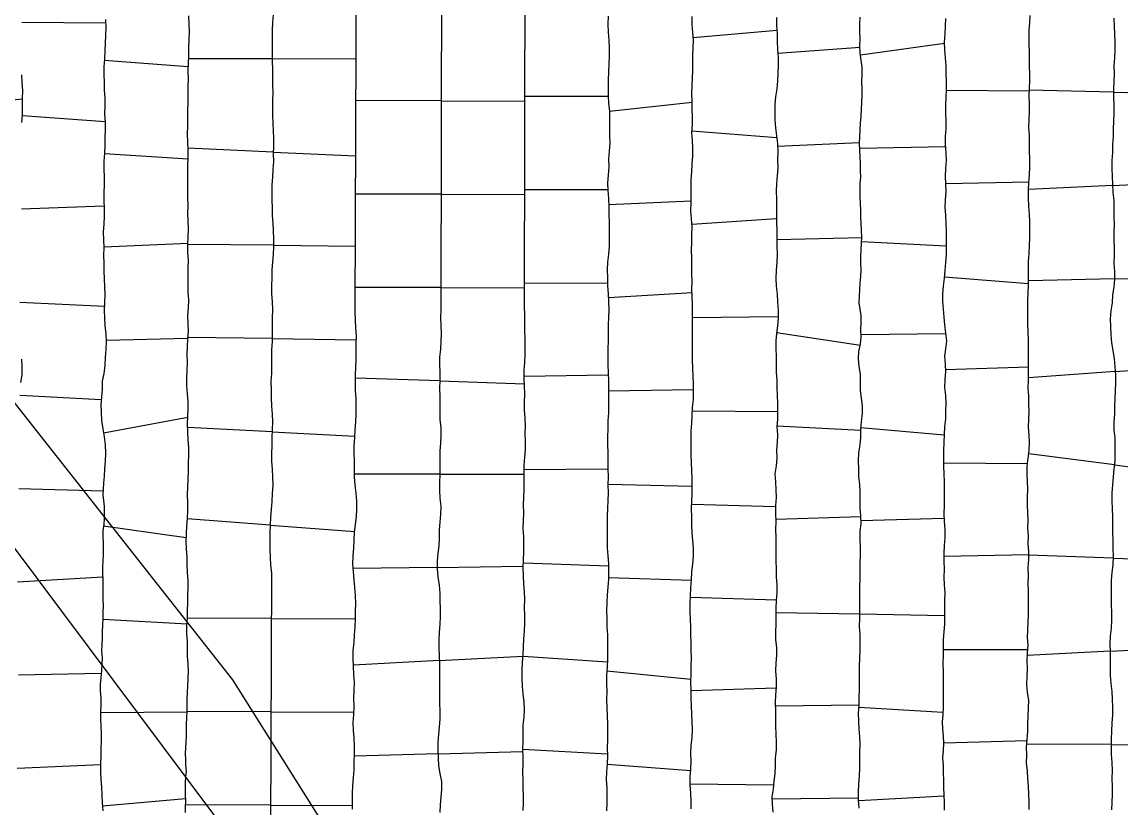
# Model space of a CAD drawing. Extents: x 703186 to 703989, y 1560402 to 1561368.
# Drawn here: x 703243.9 to 703302.7, y 1560624.5 to 1560666.6 of the extents above; entities that cross this region are included whole.
import ezdxf

# ---------------------------------------------------------------- set-up
doc = ezdxf.new("R2010")
doc.units = 0
for name, color, linetype in [('10124_2002_REAL', 30, 'Continuous'), ('AGROCAD PLL', 7, 'Continuous'), ('PANTE_2002', 7, 'Continuous')]:
    doc.layers.add(name, color=color, linetype=linetype)

msp = doc.modelspace()

# ---------------------------------------------------------------- linework, layer by layer
at = {"layer": '10124_2002_REAL'}
for points in [[(703261.5566, 1560624.4611), (703261.5658, 1560624.8864), (703261.5676, 1560625.3051), (703261.5899, 1560625.727), (703261.6197, 1560626.1476), (703261.649, 1560626.5671), (703261.661, 1560626.9839), (703261.664, 1560627.4065), (703261.6672, 1560627.834), (703261.6546, 1560628.2616), (703261.609, 1560628.6798), (703261.6064, 1560629.1123), (703261.6337, 1560629.5383), (703261.655, 1560629.959), (703261.6429, 1560630.3908), (703261.6519, 1560630.8221), (703261.6667, 1560631.2456), (703261.6364, 1560631.6697), (703261.6147, 1560632.0958), (703261.5944, 1560632.5205), (703261.6045, 1560632.9544), (703261.646, 1560633.3845), (703261.6792, 1560633.8035), (703261.7043, 1560634.2272), (703261.7332, 1560634.6584), (703261.7324, 1560635.0703), (703261.7364, 1560635.4782), (703261.7241, 1560635.9075), (703261.6825, 1560636.3357), (703261.6589, 1560636.7525), (703261.6215, 1560637.1778), (703261.5846, 1560637.5988), (703261.5929, 1560638.0237), (703261.6265, 1560638.4428), (703261.6616, 1560638.8632), (703261.6794, 1560639.2907), (703261.7228, 1560639.7045), (703261.7782, 1560640.124), (703261.788, 1560640.5301), (703261.7934, 1560640.9526), (703261.7654, 1560641.3826), (703261.7113, 1560641.8171), (703261.6758, 1560642.2482), (703261.6669, 1560642.6698), (703261.6667, 1560643.0922), (703261.6553, 1560643.5173), (703261.6532, 1560643.9358), (703261.6845, 1560644.3535), (703261.7118, 1560644.7749), (703261.7336, 1560645.1949), (703261.7521, 1560645.6089), (703261.7588, 1560646.0252), (703261.7641, 1560646.4483), (703261.733, 1560646.8625), (703261.7205, 1560647.2743), (703261.7164, 1560647.7029), (703261.7398, 1560648.127), (703261.7569, 1560648.5468), (703261.7519, 1560648.9577), (703261.7586, 1560649.3777), (703261.769, 1560649.8022), (703261.747, 1560650.2182), (703261.7193, 1560650.6444), (703261.7148, 1560651.0819), (703261.9531, 1560717.9283)], [(703266.3768, 1560697.2866), (703266.2834, 1560651.2101), (703266.2709, 1560650.7829), (703266.2828, 1560650.3607), (703266.3004, 1560649.9331), (703266.2925, 1560649.5227), (703266.282, 1560649.1005), (703266.2261, 1560648.6656), (703266.2147, 1560648.2738), (703266.2395, 1560647.8553), (703266.2388, 1560647.4176), (703266.2249, 1560646.9935), (703266.2306, 1560646.575), (703266.2366, 1560646.1579), (703266.2336, 1560645.7356), (703266.2464, 1560645.3139), (703266.2831, 1560644.9047), (703266.2823, 1560644.4716), (703266.2733, 1560644.0549), (703266.2455, 1560643.643), (703266.2418, 1560643.2205), (703266.2339, 1560642.8003), (703266.2342, 1560642.3833), (703266.2251, 1560641.9604), (703266.2204, 1560641.5372), (703266.2441, 1560641.1089), (703266.2834, 1560640.6845), (703266.2781, 1560640.2552), (703266.2435, 1560639.8302), (703266.2093, 1560639.4129), (703266.2011, 1560638.9813), (703266.19, 1560638.5599), (703266.1305, 1560638.1451), (703266.0894, 1560637.7379), (703266.0954, 1560637.32), (703266.1346, 1560636.8995), (703266.1984, 1560636.4619), (703266.2304, 1560636.0292), (703266.2452, 1560635.6175), (703266.2502, 1560635.2015), (703266.2587, 1560634.7783), (703266.2414, 1560634.3545), (703266.1978, 1560633.9376), (703266.181, 1560633.5163), (703266.1891, 1560633.0945), (703266.1945, 1560632.6749), (703266.2177, 1560632.242), (703266.2228, 1560631.815), (703266.2278, 1560631.3948), (703266.215, 1560630.9729), (703266.2204, 1560630.5585), (703266.2185, 1560630.1455), (703266.244, 1560629.7156), (703266.2294, 1560629.2866), (703266.1961, 1560628.8777), (703266.1706, 1560628.4563), (703266.1353, 1560628.0494), (703266.1364, 1560627.6452), (703266.1482, 1560627.2153), (703266.1686, 1560626.7823), (703266.2389, 1560626.3686), (703266.3189, 1560625.9494), (703266.3238, 1560625.5259), (703266.2914, 1560625.1077), (703266.258, 1560624.7002), (703266.2434, 1560624.2824)], [(703270.6975, 1560624.3884), (703270.7159, 1560624.7949), (703270.7151, 1560625.2038), (703270.7002, 1560625.6124), (703270.695, 1560626.0193), (703270.6874, 1560626.4381), (703270.6977, 1560626.8524), (703270.6942, 1560627.2477), (703270.6764, 1560627.6692), (703270.7003, 1560628.1017), (703270.6927, 1560628.5306), (703270.7029, 1560628.9586), (703270.7454, 1560629.3822), (703270.7704, 1560629.7901), (703270.744, 1560630.2054), (703270.6964, 1560630.6269), (703270.6684, 1560631.0567), (703270.6439, 1560631.4839), (703270.6461, 1560631.9023), (703270.6659, 1560632.3109), (703270.6949, 1560632.7307), (703270.7078, 1560633.1485), (703270.7332, 1560633.5689), (703270.7628, 1560633.9977), (703270.7788, 1560634.4217), (703270.7847, 1560634.8403), (703270.7771, 1560635.2577), (703270.7817, 1560635.6817), (703270.7677, 1560636.114), (703270.7402, 1560636.5306), (703270.7221, 1560636.954), (703270.7027, 1560637.3799), (703270.7177, 1560637.805), (703270.7256, 1560638.231), (703270.7347, 1560638.6535), (703270.7309, 1560639.0706), (703270.7041, 1560639.4852), (703270.7118, 1560639.8982), (703270.7252, 1560640.3286), (703270.7148, 1560640.7518), (703270.7301, 1560641.1747), (703270.7492, 1560641.6017), (703270.7581, 1560642.0343), (703270.747, 1560642.4465), (703270.7438, 1560642.8775), (703270.7893, 1560643.3085), (703270.8289, 1560643.7258), (703270.8162, 1560644.1552), (703270.8008, 1560644.5719), (703270.83, 1560644.9942), (703270.7964, 1560645.4025), (703270.7745, 1560645.8271), (703270.7615, 1560646.2595), (703270.7786, 1560646.6797), (703270.7771, 1560647.104), (703270.7558, 1560647.5291), (703270.7484, 1560647.9505), (703270.7921, 1560648.3794), (703270.8072, 1560648.8016), (703270.8041, 1560649.2327), (703270.8097, 1560649.6619), (703270.7948, 1560650.083), (703270.7934, 1560650.5095), (703270.7927, 1560650.9413), (703270.7728, 1560651.3591), (703270.8531, 1560697.3391)], [(703252.6245, 1560624.2852), (703252.6194, 1560624.5879), (703252.6397, 1560624.9004), (703252.6288, 1560625.2236), (703252.6242, 1560625.5501), (703252.6257, 1560625.8719), (703252.6478, 1560626.1985), (703252.6731, 1560626.4994), (703252.6508, 1560626.8155), (703252.6516, 1560627.1326), (703252.6231, 1560627.4425), (703252.6402, 1560627.7525), (703252.666, 1560628.0599), (703252.6752, 1560628.3756), (703252.6864, 1560628.6967), (703252.6878, 1560629.0221), (703252.7022, 1560629.3479), (703252.7192, 1560629.6677), (703252.7103, 1560630.014), (703252.7198, 1560630.364), (703252.7314, 1560630.7133), (703252.7431, 1560631.0725), (703252.7724, 1560631.4458), (703252.7837, 1560631.8523), (703252.7642, 1560632.2506), (703252.7332, 1560632.6517), (703252.7269, 1560633.0499), (703252.7254, 1560633.4523), (703252.6999, 1560633.8535), (703252.6998, 1560634.2747), (703252.7301, 1560634.6954), (703252.7259, 1560635.1036), (703252.7452, 1560635.512), (703252.7597, 1560635.9252), (703252.7667, 1560636.324), (703252.7645, 1560636.7213), (703252.735, 1560637.1299), (703252.7217, 1560637.5597), (703252.7071, 1560637.9776), (703252.6754, 1560638.3896), (703252.6658, 1560638.8172), (703252.6749, 1560639.2286), (703252.6981, 1560639.6218), (703252.7253, 1560640.0321), (703252.7496, 1560640.4508), (703252.7516, 1560640.8687), (703252.738, 1560641.2997), (703252.7506, 1560641.709), (703252.775, 1560642.1323), (703252.7831, 1560642.5674), (703252.7801, 1560642.9929), (703252.8007, 1560643.4088), (703252.7958, 1560643.8283), (703252.7664, 1560644.241), (703252.7472, 1560644.6557), (703252.7408, 1560645.0732), (703252.7473, 1560645.4868), (703252.7699, 1560645.9035), (703252.7605, 1560646.3131), (703252.7346, 1560646.7081), (703252.7063, 1560647.1281), (703252.698, 1560647.5452), (703252.7066, 1560647.9523), (703252.7384, 1560648.3751), (703252.7233, 1560648.8013), (703252.7254, 1560649.2173), (703252.7425, 1560649.6376), (703252.7895, 1560650.058), (703252.7683, 1560650.4686), (703252.7599, 1560650.8944), (703252.7914, 1560651.3097), (703252.7958, 1560651.7387), (703252.7775, 1560652.1545), (703252.7708, 1560652.5958), (703252.7684, 1560653.0223), (703252.7746, 1560653.4402), (703252.7795, 1560653.8452), (703252.7546, 1560654.2627), (703252.7578, 1560654.691), (703252.7778, 1560655.1139), (703252.7816, 1560655.5401), (703252.7702, 1560655.9618), (703252.7586, 1560656.3762), (703252.7711, 1560656.7869), (703252.759, 1560657.2126), (703252.7504, 1560657.6391), (703252.7474, 1560658.0703), (703252.7511, 1560658.4778), (703252.7572, 1560658.9008), (703252.764, 1560659.3285), (703252.7632, 1560659.7515), (703252.7505, 1560660.1757), (703252.7372, 1560660.6088), (703252.7462, 1560661.0229), (703252.7548, 1560661.4428), (703252.7541, 1560661.8651), (703252.7707, 1560662.2827), (703252.7708, 1560662.7009), (703252.7748, 1560663.1319), (703252.7798, 1560663.5554), (703252.7632, 1560663.9777), (703252.7817, 1560664.3994), (703252.8015, 1560664.8214), (703252.807, 1560665.2516), (703252.8229, 1560665.6706), (703252.8431, 1560666.0955), (703252.8206, 1560666.5129), (703252.8021, 1560666.9324)], [(703257.3112, 1560667.0069), (703257.2781, 1560666.5864), (703257.269, 1560666.1786), (703257.2603, 1560665.7575), (703257.2637, 1560665.3399), (703257.2658, 1560664.9288), (703257.2663, 1560664.498), (703257.2791, 1560664.0834), (703257.2773, 1560663.6639), (703257.2764, 1560663.2496), (703257.2958, 1560662.8217), (703257.2846, 1560662.4093), (703257.2873, 1560661.9993), (703257.2866, 1560661.5934), (703257.2999, 1560661.1791), (703257.3244, 1560660.7769), (703257.3375, 1560660.3678), (703257.34, 1560659.9525), (703257.3214, 1560659.5441), (703257.3304, 1560659.135), (703257.299, 1560658.7196), (703257.282, 1560658.3064), (703257.2427, 1560657.8975), (703257.2412, 1560657.4919), (703257.2428, 1560657.0775), (703257.2584, 1560656.6509), (703257.2731, 1560656.2424), (703257.2978, 1560655.8448), (703257.3206, 1560655.4223), (703257.3439, 1560654.9978), (703257.3402, 1560654.5834), (703257.3184, 1560654.1614), (703257.2787, 1560653.7452), (703257.2535, 1560653.3308), (703257.2411, 1560652.9134), (703257.229, 1560652.4775), (703257.2211, 1560652.0569), (703257.2729, 1560651.6473), (703257.2864, 1560651.2021), (703257.2569, 1560650.7755), (703257.2682, 1560650.3474), (703257.2728, 1560649.9147), (703257.2668, 1560649.4936), (703257.2351, 1560649.0603), (703257.229, 1560648.6422), (703257.2264, 1560648.2143), (703257.2211, 1560647.7853), (703257.1979, 1560647.3586), (703257.2113, 1560646.9223), (703257.2161, 1560646.4869), (703257.2253, 1560646.0492), (703257.2628, 1560645.6206), (703257.2756, 1560645.1975), (703257.2687, 1560644.7717), (703257.2467, 1560644.35), (703257.2525, 1560643.9241), (703257.2326, 1560643.5015), (703257.2338, 1560643.0827), (703257.2578, 1560642.6658), (703257.2879, 1560642.2337), (703257.2917, 1560641.8038), (703257.2733, 1560641.3715), (703257.2404, 1560640.9363), (703257.2114, 1560640.5101), (703257.1832, 1560640.0927), (703257.1501, 1560639.6634), (703257.1424, 1560639.2373), (703257.1421, 1560638.8099), (703257.1477, 1560638.3811), (703257.157, 1560637.956), (703257.1747, 1560637.5336), (703257.2215, 1560637.122), (703256.9949, 1560578.1206)], [(703275.2532, 1560666.9178), (703275.2335, 1560666.487), (703275.2513, 1560666.0668), (703275.2739, 1560665.6366), (703275.2978, 1560665.2171), (703275.2965, 1560664.7974), (703275.2761, 1560664.3699), (703275.2676, 1560663.9423), (703275.2492, 1560663.5163), (703275.2503, 1560663.1026), (703275.2423, 1560662.6664), (703275.2647, 1560662.2516), (703275.3093, 1560661.834), (703275.3262, 1560661.4016), (703275.3195, 1560660.9824), (703275.3216, 1560660.553), (703275.3368, 1560660.1214), (703275.3047, 1560659.6929), (703275.2708, 1560659.2708), (703275.2803, 1560658.855), (703275.2519, 1560658.4104), (703275.2096, 1560658.0012), (703275.2325, 1560657.5879), (703275.2685, 1560657.1523), (703275.2874, 1560656.7272), (703275.2859, 1560656.3034), (703275.2932, 1560655.8691), (703275.2937, 1560655.4562), (703275.3037, 1560655.0278), (703275.2997, 1560654.597), (703275.2564, 1560654.1709), (703275.2147, 1560653.7482), (703275.189, 1560653.3312), (703275.2071, 1560652.911), (703275.2148, 1560652.4883), (703275.2466, 1560652.0669), (703275.2727, 1560651.6326), (703275.2871, 1560651.2192), (703275.2625, 1560650.8004), (703275.2392, 1560650.3719), (703275.2484, 1560649.9578), (703275.2432, 1560649.5421), (703275.2337, 1560649.1166), (703275.2331, 1560648.6831), (703275.236, 1560648.2582), (703275.2393, 1560647.8268), (703275.2555, 1560647.3901), (703275.2556, 1560646.9569), (703275.2627, 1560646.527), (703275.2705, 1560646.1058), (703275.2627, 1560645.6802), (703275.2352, 1560645.2525), (703275.2319, 1560644.8301), (703275.2161, 1560644.4017), (703275.2084, 1560643.9767), (703275.2242, 1560643.5517), (703275.225, 1560643.1212), (703275.2264, 1560642.6906), (703275.2462, 1560642.265), (703275.2371, 1560641.8338), (703275.2386, 1560641.4042), (703275.2323, 1560640.9856), (703275.2045, 1560640.5614), (703275.187, 1560640.1438), (703275.1955, 1560639.7157), (703275.1933, 1560639.2992), (703275.1931, 1560638.8784), (703275.1943, 1560638.4562), (703275.2206, 1560638.0357), (703275.26, 1560637.6209), (703275.2695, 1560637.2012), (703275.2563, 1560636.7746), (703275.2253, 1560636.3524), (703275.192, 1560635.9317), (703275.176, 1560635.5097), (703275.1646, 1560635.0873), (703275.1685, 1560634.6682), (703275.1838, 1560634.232), (703275.2034, 1560633.7964), (703275.2147, 1560633.3701), (703275.2045, 1560632.9385), (703275.206, 1560632.5004), (703275.1951, 1560632.0647), (703275.1518, 1560631.6309), (703275.158, 1560631.1958), (703275.1691, 1560630.7645), (703275.1627, 1560630.3384), (703275.175, 1560629.9095), (703275.1926, 1560629.467), (703275.219, 1560629.0377), (703275.2148, 1560628.6112), (703275.2097, 1560628.1814), (703275.1934, 1560627.753), (703275.2036, 1560627.3248), (703275.1942, 1560626.8926), (703275.1624, 1560626.4671), (703275.1415, 1560626.0387), (703275.1679, 1560625.6234), (703275.1818, 1560625.1934), (703275.1833, 1560624.7869), (703275.1659, 1560624.3831)], [(703279.6915, 1560624.4875), (703279.681, 1560624.9026), (703279.663, 1560625.33), (703279.6362, 1560625.7605), (703279.6411, 1560626.1877), (703279.6741, 1560626.6134), (703279.6846, 1560627.0343), (703279.6672, 1560627.4557), (703279.6939, 1560627.8811), (703279.7355, 1560628.302), (703279.7638, 1560628.725), (703279.7407, 1560629.1492), (703279.7263, 1560629.5758), (703279.6994, 1560630.0008), (703279.6941, 1560630.4249), (703279.6808, 1560630.8421), (703279.6772, 1560631.2644), (703279.6812, 1560631.6892), (703279.6944, 1560632.1228), (703279.6991, 1560632.5402), (703279.6872, 1560632.9561), (703279.6928, 1560633.3734), (703279.6711, 1560633.7997), (703279.6723, 1560634.2101), (703279.6451, 1560634.6353), (703279.6364, 1560635.0683), (703279.6438, 1560635.4863), (703279.6562, 1560635.8919), (703279.6779, 1560636.3223), (703279.7136, 1560636.7448), (703279.7317, 1560637.1651), (703279.7769, 1560637.5862), (703279.8098, 1560638.0203), (703279.8076, 1560638.4293), (703279.7693, 1560638.8425), (703279.7387, 1560639.2627), (703279.7197, 1560639.6893), (703279.7257, 1560640.1109), (703279.7137, 1560640.5399), (703279.7259, 1560640.9594), (703279.737, 1560641.3613), (703279.7333, 1560641.7707), (703279.7341, 1560642.1918), (703279.7216, 1560642.5988), (703279.7028, 1560643.0208), (703279.6938, 1560643.4435), (703279.6957, 1560643.8627), (703279.6846, 1560644.2766), (703279.6837, 1560644.6983), (703279.7163, 1560645.1215), (703279.7491, 1560645.5399), (703279.7535, 1560645.9688), (703279.8066, 1560646.3954), (703279.8148, 1560646.8034), (703279.8074, 1560647.2221), (703279.7937, 1560647.6491), (703279.7767, 1560648.0814), (703279.7587, 1560648.508), (703279.7513, 1560648.9451), (703279.7558, 1560649.3715), (703279.7517, 1560649.8043), (703279.758, 1560650.2254), (703279.7613, 1560650.6468), (703279.757, 1560651.0689), (703279.755, 1560651.4802), (703279.7447, 1560651.8959), (703279.73, 1560652.3147), (703279.7359, 1560652.7274), (703279.7271, 1560653.1509), (703279.7296, 1560653.5595), (703279.7306, 1560653.9857), (703279.7093, 1560654.3929), (703279.7303, 1560654.8085), (703279.7256, 1560655.2277), (703279.7373, 1560655.6462), (703279.7098, 1560656.067), (703279.675, 1560656.4896), (703279.6832, 1560656.9184), (703279.6941, 1560657.3298), (703279.6892, 1560657.759), (703279.6911, 1560658.1822), (703279.7227, 1560658.5935), (703279.7472, 1560659.0039), (703279.7688, 1560659.4378), (703279.7702, 1560659.8549), (703279.7526, 1560660.2562), (703279.7248, 1560660.687), (703279.7582, 1560661.103), (703279.751, 1560661.5248), (703279.7337, 1560661.9475), (703279.7352, 1560662.3675), (703279.7304, 1560662.7828), (703279.7441, 1560663.1863), (703279.7686, 1560663.596), (703279.7758, 1560664.0043), (703279.7754, 1560664.4081), (703279.7845, 1560664.8203), (703279.8003, 1560665.2253), (703279.8065, 1560665.6311), (703279.7707, 1560666.0488), (703279.7342, 1560666.4732), (703279.7373, 1560666.9042)], [(703284.2527, 1560666.8521), (703284.2559, 1560666.4288), (703284.2899, 1560665.9917), (703284.2921, 1560665.5661), (703284.3099, 1560665.1367), (703284.3412, 1560664.7122), (703284.346, 1560664.2898), (703284.3251, 1560663.8692), (703284.3084, 1560663.4559), (703284.2646, 1560663.0271), (703284.209, 1560662.6048), (703284.171, 1560662.1865), (703284.1729, 1560661.7809), (703284.1724, 1560661.3633), (703284.2067, 1560660.9342), (703284.2588, 1560660.5148), (703284.3047, 1560660.0925), (703284.3234, 1560659.6559), (703284.3096, 1560659.2343), (703284.3186, 1560658.8066), (703284.2961, 1560658.3897), (703284.2589, 1560657.9609), (703284.2462, 1560657.5448), (703284.2572, 1560657.1301), (703284.2481, 1560656.7057), (703284.2503, 1560656.2794), (703284.2603, 1560655.8719), (703284.2729, 1560655.454), (703284.2682, 1560655.0258), (703284.2787, 1560654.5984), (703284.2869, 1560654.1706), (703284.27, 1560653.7303), (703284.2409, 1560653.3162), (703284.2212, 1560652.8831), (703284.2406, 1560652.4684), (703284.2967, 1560652.0328), (703284.3158, 1560651.6045), (703284.3396, 1560651.1784), (703284.3506, 1560650.753), (703284.3086, 1560650.3399), (703284.2484, 1560649.9339), (703284.2147, 1560649.5332), (703284.2174, 1560649.1289), (703284.2389, 1560648.6989), (703284.2412, 1560648.2729), (703284.2385, 1560647.848), (703284.2646, 1560647.4413), (703284.2693, 1560647.0327), (703284.286, 1560646.6063), (703284.3006, 1560646.1776), (703284.3075, 1560645.7589), (703284.3017, 1560645.35), (703284.2803, 1560644.9322), (703284.3116, 1560644.506), (703284.2912, 1560644.1027), (703284.2627, 1560643.6825), (703284.2681, 1560643.2593), (703284.235, 1560642.8388), (703284.1734, 1560642.412), (703284.2065, 1560641.9834), (703284.2239, 1560641.5664), (703284.2325, 1560641.1446), (703284.2104, 1560640.7195), (703284.2097, 1560640.2878), (703284.2222, 1560639.8616), (703284.2039, 1560639.4451), (703284.2141, 1560639.02), (703284.2134, 1560638.607), (703284.2143, 1560638.181), (703284.2233, 1560637.7513), (703284.2342, 1560637.3277), (703284.2335, 1560636.8903), (703284.2649, 1560636.4928), (703284.2683, 1560636.0726), (703284.2355, 1560635.6421), (703284.2235, 1560635.2289), (703284.2158, 1560634.8055), (703284.2258, 1560634.3747), (703284.2023, 1560633.9513), (703284.2063, 1560633.5375), (703284.2622, 1560633.1212), (703284.2507, 1560632.6938), (703284.2119, 1560632.2831), (703284.2102, 1560631.8663), (703284.2412, 1560631.4269), (703284.2394, 1560631.0014), (703284.1977, 1560630.5848), (703284.1914, 1560630.1619), (703284.1962, 1560629.741), (703284.2038, 1560629.327), (703284.2073, 1560628.906), (703284.217, 1560628.4845), (703284.2439, 1560628.0534), (703284.2288, 1560627.6313), (703284.1909, 1560627.2193), (703284.1864, 1560626.7888), (703284.1678, 1560626.3768), (703284.1173, 1560625.9707), (703284.0728, 1560625.5506), (703284.0122, 1560625.1331), (703284.0172, 1560624.7166), (703284.0591, 1560624.3054)], [(703288.6743, 1560624.5224), (703288.6517, 1560624.9458), (703288.6442, 1560625.3818), (703288.6653, 1560625.8129), (703288.6918, 1560626.2299), (703288.7171, 1560626.656), (703288.71, 1560627.0882), (703288.7158, 1560627.5011), (703288.7311, 1560627.9237), (703288.715, 1560628.3438), (703288.6751, 1560628.7595), (703288.6543, 1560629.1785), (703288.6478, 1560629.597), (703288.6732, 1560630.0227), (703288.6845, 1560630.4447), (703288.6989, 1560630.8683), (703288.6971, 1560631.2925), (703288.6933, 1560631.7061), (703288.6997, 1560632.1276), (703288.7235, 1560632.5389), (703288.7406, 1560632.9706), (703288.738, 1560633.3933), (703288.7293, 1560633.809), (703288.6995, 1560634.237), (703288.7086, 1560634.6719), (703288.7161, 1560635.0793), (703288.7156, 1560635.5066), (703288.7116, 1560635.937), (703288.7179, 1560636.3685), (703288.7413, 1560636.7916), (703288.74, 1560637.2111), (703288.7383, 1560637.6395), (703288.743, 1560638.0605), (703288.7448, 1560638.4854), (703288.7322, 1560638.9096), (703288.7403, 1560639.3336), (703288.7788, 1560639.7568), (703288.7675, 1560640.1704), (703288.7396, 1560640.6033), (703288.7407, 1560641.0201), (703288.7318, 1560641.4342), (703288.7078, 1560641.8554), (703288.6704, 1560642.2795), (703288.6684, 1560642.691), (703288.6523, 1560643.1151), (703288.6635, 1560643.5415), (703288.7341, 1560643.9725), (703288.7769, 1560644.3699), (703288.7618, 1560644.7968), (703288.8002, 1560645.2209), (703288.851, 1560645.6435), (703288.8592, 1560646.0535), (703288.8051, 1560646.4656), (703288.7511, 1560646.8839), (703288.7446, 1560647.322), (703288.7475, 1560647.7516), (703288.6879, 1560648.1703), (703288.6359, 1560648.5801), (703288.6688, 1560648.9665), (703288.7508, 1560649.3508), (703288.7781, 1560649.7343), (703288.7727, 1560650.1295), (703288.7859, 1560650.5215), (703288.7922, 1560650.888), (703288.7404, 1560651.2407), (703288.6776, 1560651.5663), (703288.6994, 1560651.9221), (703288.7163, 1560652.2841), (703288.7402, 1560652.6493), (703288.7709, 1560653.0027), (703288.7784, 1560653.3449), (703288.7603, 1560653.6894), (703288.7645, 1560654.048), (703288.7826, 1560654.4049), (703288.8029, 1560654.7511), (703288.8206, 1560655.1049), (703288.8123, 1560655.4605), (703288.7782, 1560655.818), (703288.7711, 1560656.1719), (703288.774, 1560656.5287), (703288.748, 1560656.8826), (703288.7256, 1560657.2371), (703288.725, 1560657.6087), (703288.7368, 1560657.9546), (703288.7676, 1560658.3036), (703288.7527, 1560658.6607), (703288.746, 1560659.0297), (703288.7262, 1560659.3901), (703288.708, 1560659.7503), (703288.7003, 1560660.1124), (703288.7162, 1560660.4625), (703288.7243, 1560660.8146), (703288.7529, 1560661.1829), (703288.784, 1560661.566), (703288.8131, 1560661.9409), (703288.8302, 1560662.3029), (703288.8401, 1560662.6791), (703288.836, 1560663.0539), (703288.8303, 1560663.4284), (703288.8477, 1560663.8055), (703288.8311, 1560664.1916), (703288.79, 1560664.5625), (703288.737, 1560664.9431), (703288.7239, 1560665.3282), (703288.733, 1560665.703), (703288.716, 1560666.0932), (703288.7093, 1560666.4722), (703288.7361, 1560666.8667)], [(703297.7691, 1560624.4526), (703297.7767, 1560624.8599), (703297.7647, 1560625.2607), (703297.7391, 1560625.6736), (703297.7147, 1560626.1024), (703297.6809, 1560626.5166), (703297.6387, 1560626.9319), (703297.6507, 1560627.3625), (703297.6419, 1560627.7882), (703297.6684, 1560628.201), (703297.702, 1560628.6159), (703297.7036, 1560629.0337), (703297.7228, 1560629.4597), (703297.741, 1560629.8675), (703297.7515, 1560630.2943), (703297.6968, 1560630.7137), (703297.659, 1560631.146), (703297.6695, 1560631.5624), (703297.6877, 1560631.9792), (703297.6673, 1560632.4069), (703297.6842, 1560632.8274), (703297.7191, 1560633.2361), (703297.6963, 1560633.6513), (703297.7015, 1560634.0447), (703297.7171, 1560634.4763), (703297.7368, 1560634.8857), (703297.75, 1560635.2886), (703297.7443, 1560635.7153), (703297.7413, 1560636.1391), (703297.7298, 1560636.5634), (703297.7366, 1560636.9759), (703297.7267, 1560637.3964), (703297.7508, 1560637.8294), (703297.7528, 1560638.2587), (703297.7194, 1560638.6773), (703297.7329, 1560639.1127), (703297.7138, 1560639.5091), (703297.7249, 1560639.9217), (703297.7147, 1560640.3305), (703297.6896, 1560640.7564), (703297.6877, 1560641.1806), (703297.7116, 1560641.5804), (703297.6966, 1560641.9983), (703297.6721, 1560642.4166), (703297.6707, 1560642.8231), (703297.7261, 1560643.2614), (703297.779, 1560643.663), (703297.7977, 1560644.0769), (703297.7823, 1560644.4968), (703297.7367, 1560644.9201), (703297.7649, 1560645.3449), (703297.784, 1560645.7484), (703297.763, 1560646.1721), (703297.7583, 1560646.5831), (703297.7319, 1560646.9994), (703297.7407, 1560647.4259), (703297.7412, 1560647.847), (703297.744, 1560648.2772), (703297.7364, 1560648.7098), (703297.7493, 1560649.1309), (703297.7351, 1560649.5591), (703297.7183, 1560649.9947), (703297.7127, 1560650.4167), (703297.7079, 1560650.834), (703297.7063, 1560651.2673), (703297.7127, 1560651.695), (703297.7295, 1560652.1142), (703297.7346, 1560652.534), (703297.7486, 1560652.9594), (703297.7486, 1560653.3712), (703297.7484, 1560653.7928), (703297.7828, 1560654.222), (703297.7965, 1560654.6452), (703297.8127, 1560655.0541), (703297.8196, 1560655.4891), (703297.8171, 1560655.9076), (703297.8024, 1560656.3208), (703297.7642, 1560656.7445), (703297.7468, 1560657.1722), (703297.7348, 1560657.5973), (703297.751, 1560658.0198), (703297.8038, 1560658.4275), (703297.805, 1560658.8421), (703297.8167, 1560659.2629), (703297.795, 1560659.6874), (703297.7998, 1560660.1185), (703297.8009, 1560660.5483), (703297.7662, 1560660.9639), (703297.779, 1560661.3807), (703297.7885, 1560661.8162), (703297.7901, 1560662.2416), (703297.782, 1560662.6613), (703297.7864, 1560663.0651), (703297.8075, 1560663.4615), (703297.8084, 1560663.8472), (703297.791, 1560664.2348), (703297.7959, 1560664.6236), (703297.7889, 1560665.0062), (703297.778, 1560665.3874), (703297.7748, 1560665.7827), (703297.784, 1560666.1788), (703297.807, 1560666.5586), (703297.8309, 1560666.9557)], [(703248.3532, 1560666.7389), (703248.3697, 1560666.3093), (703248.3504, 1560665.8883), (703248.3304, 1560665.4709), (703248.3061, 1560665.0555), (703248.2847, 1560664.6313), (703248.2527, 1560664.2107), (703248.2527, 1560663.7883), (703248.2702, 1560663.3708), (703248.2812, 1560662.9545), (703248.3118, 1560662.5376), (703248.3142, 1560662.1116), (703248.2974, 1560661.676), (703248.3234, 1560661.2618), (703248.3182, 1560660.8424), (703248.3158, 1560660.4266), (703248.3067, 1560660.0041), (703248.2899, 1560659.5765), (703248.2625, 1560659.1543), (703248.2541, 1560658.7308), (703248.2763, 1560658.3141), (703248.2806, 1560657.8998), (703248.2588, 1560657.4662), (703248.2549, 1560657.0494), (703248.2661, 1560656.6229), (703248.2779, 1560656.1913), (703248.2511, 1560655.7826), (703248.2231, 1560655.3703), (703248.2369, 1560654.9533), (703248.2545, 1560654.535), (703248.2385, 1560654.1102), (703248.2476, 1560653.6925), (703248.2625, 1560653.268), (703248.2681, 1560652.8508), (703248.2837, 1560652.4354), (703248.3014, 1560652.0146), (703248.2825, 1560651.598), (703248.2824, 1560651.178), (703248.2841, 1560650.7574), (703248.3038, 1560650.3345), (703248.3676, 1560649.9218), (703248.3769, 1560649.504), (703248.3572, 1560649.0761), (703248.3191, 1560648.6498), (703248.3045, 1560648.2215), (703248.2626, 1560647.7958), (703248.1727, 1560647.3765), (703248.1584, 1560646.9555), (703248.1262, 1560646.5268), (703248.0973, 1560646.108), (703248.1102, 1560645.694), (703248.138, 1560645.2645), (703248.1972, 1560644.8252), (703248.2787, 1560644.3935), (703248.3279, 1560643.9613), (703248.342, 1560643.5272), (703248.3353, 1560643.1012), (703248.2867, 1560642.6854), (703248.2732, 1560642.286), (703248.2437, 1560641.9293), (703248.2136, 1560641.5987), (703248.2075, 1560641.3), (703248.2399, 1560640.9931), (703248.2771, 1560640.6705), (703248.2774, 1560640.3475), (703248.2652, 1560640.0293), (703248.2528, 1560639.7073), (703248.2092, 1560639.393), (703248.2023, 1560639.0648), (703248.2156, 1560638.7348), (703248.2183, 1560638.4106), (703248.213, 1560638.0831), (703248.2021, 1560637.7646), (703248.1842, 1560637.4326), (703248.1927, 1560637.0877), (703248.2036, 1560636.7448), (703248.2083, 1560636.395), (703248.1995, 1560636.0439), (703248.2109, 1560635.6972), (703248.2151, 1560635.3552), (703248.2094, 1560635.0142), (703248.198, 1560634.6686), (703248.1791, 1560634.3217), (703248.1595, 1560633.9764), (703248.1576, 1560633.624), (703248.1517, 1560633.2782), (703248.1365, 1560632.9222), (703248.1578, 1560632.5638), (703248.1523, 1560632.2194), (703248.1323, 1560631.8731), (703248.0997, 1560631.5198), (703248.0635, 1560631.1638), (703248.0598, 1560630.7982), (703248.0924, 1560630.4297), (703248.0873, 1560630.0539), (703248.0757, 1560629.6764), (703248.0788, 1560629.2999), (703248.0937, 1560628.9137), (703248.1183, 1560628.5146), (703248.116, 1560628.1062), (703248.1014, 1560627.7072), (703248.0915, 1560627.3005), (703248.0709, 1560626.8831), (703248.0718, 1560626.4636), (703248.0928, 1560626.0591), (703248.1232, 1560625.637), (703248.1471, 1560625.2183), (703248.1711, 1560624.7957), (703248.2094, 1560624.3709)], [(703293.2981, 1560666.7952), (703293.2799, 1560666.3836), (703293.2648, 1560665.9618), (703293.236, 1560665.5305), (703293.2488, 1560665.1153), (703293.2767, 1560664.6907), (703293.3114, 1560664.2653), (703293.3158, 1560663.8424), (703293.3281, 1560663.4328), (703293.3287, 1560663.0131), (703293.3251, 1560662.5819), (703293.3072, 1560662.1527), (703293.2954, 1560661.7376), (703293.311, 1560661.3183), (703293.3177, 1560660.9036), (703293.2905, 1560660.4718), (703293.2897, 1560660.0428), (703293.3227, 1560659.622), (703293.3299, 1560659.1943), (703293.3066, 1560658.7703), (703293.2865, 1560658.3491), (703293.295, 1560657.9374), (703293.3153, 1560657.5231), (703293.2863, 1560657.1042), (703293.2702, 1560656.6802), (703293.2971, 1560656.2627), (703293.3227, 1560655.8349), (703293.3331, 1560655.4138), (703293.3289, 1560654.9978), (703293.3299, 1560654.5675), (703293.3353, 1560654.1508), (703293.3078, 1560653.7306), (703293.2702, 1560653.3086), (703293.2368, 1560652.8935), (703293.1799, 1560652.4712), (703293.1331, 1560652.0622), (703293.139, 1560651.6628), (703293.1759, 1560651.2365), (703293.2064, 1560650.8094), (703293.2409, 1560650.3873), (703293.2982, 1560649.964), (703293.3503, 1560649.5368), (703293.3075, 1560649.118), (703293.2511, 1560648.7089), (703293.2882, 1560648.2902), (703293.3021, 1560647.8852), (703293.2558, 1560647.4674), (703293.2551, 1560647.0346), (703293.2995, 1560646.6083), (703293.3133, 1560646.2014), (703293.3022, 1560645.784), (703293.3002, 1560645.3534), (703293.2529, 1560644.9357), (703293.227, 1560644.527), (703293.2071, 1560644.0925), (703293.1956, 1560643.6651), (703293.1942, 1560643.2365), (703293.1915, 1560642.8259), (703293.2064, 1560642.4136), (703293.2262, 1560641.9874), (703293.2278, 1560641.556), (703293.2243, 1560641.1382), (703293.2272, 1560640.7158), (703293.2144, 1560640.2891), (703293.2289, 1560639.8577), (703293.2553, 1560639.4392), (703293.2702, 1560639.0134), (703293.2306, 1560638.5897), (703293.2073, 1560638.1715), (703293.2156, 1560637.7506), (703293.2284, 1560637.3161), (703293.2143, 1560636.8898), (703293.2276, 1560636.4785), (703293.2578, 1560636.055), (703293.254, 1560635.6399), (703293.2535, 1560635.2128), (703293.2438, 1560634.8014), (703293.2444, 1560634.3756), (703293.2191, 1560633.9522), (703293.1802, 1560633.5404), (703293.1682, 1560633.1159), (703293.1674, 1560632.6982), (703293.1523, 1560632.2679), (703293.1681, 1560631.8373), (703293.1784, 1560631.4303), (703293.1725, 1560631.0333), (703293.1704, 1560630.67), (703293.1697, 1560630.2997), (703293.1671, 1560629.914), (703293.1482, 1560629.5392), (703293.1209, 1560629.1474), (703293.1416, 1560628.76), (703293.1746, 1560628.3757), (703293.1855, 1560627.9921), (703293.172, 1560627.5928), (703293.1372, 1560627.2073), (703293.1834, 1560626.8119), (703293.1818, 1560626.4055), (703293.1865, 1560626.0107), (703293.1956, 1560625.6227), (703293.2179, 1560625.217), (703293.235, 1560624.8228), (703293.2255, 1560624.4167)], [(703302.3085, 1560666.818), (703302.3185, 1560666.3932), (703302.3475, 1560665.9656), (703302.3639, 1560665.5336), (703302.3633, 1560665.1129), (703302.3369, 1560664.6884), (703302.3125, 1560664.2681), (703302.3205, 1560663.8448), (703302.3171, 1560663.4315), (703302.2977, 1560663.0077), (703302.2874, 1560662.5743), (703302.3024, 1560662.1509), (703302.3045, 1560661.7296), (703302.2936, 1560661.3036), (703302.2751, 1560660.8865), (703302.2683, 1560660.4709), (703302.2452, 1560660.0484), (703302.2356, 1560659.6152), (703302.2083, 1560659.1862), (703302.198, 1560658.7573), (703302.2205, 1560658.3312), (703302.2381, 1560657.9047), (703302.2578, 1560657.4781), (703302.3102, 1560657.0525), (703302.3117, 1560656.6241), (703302.3149, 1560656.1988), (703302.318, 1560655.7726), (703302.3086, 1560655.3499), (703302.3163, 1560654.9331), (703302.3309, 1560654.5092), (703302.3204, 1560654.0997), (703302.3164, 1560653.6791), (703302.3409, 1560653.2553), (703302.3504, 1560652.8413), (703302.3092, 1560652.4142), (703302.2436, 1560651.9928), (703302.2114, 1560651.5689), (703302.1553, 1560651.1432), (703302.1184, 1560650.7245), (703302.1299, 1560650.299), (703302.1549, 1560649.8672), (703302.1788, 1560649.4333), (703302.2599, 1560649.0124), (703302.3269, 1560648.5801), (703302.3635, 1560648.1463), (703302.3932, 1560647.7197), (703302.3891, 1560647.2974), (703302.3814, 1560646.869), (703302.3692, 1560646.4508), (703302.3444, 1560646.0358), (703302.3411, 1560645.6123), (703302.3061, 1560645.196), (703302.305, 1560644.771), (703302.3605, 1560644.3495), (703302.3679, 1560643.9232), (703302.3695, 1560643.4853), (703302.3622, 1560643.0777), (703302.309, 1560642.66), (703302.2646, 1560642.2483), (703302.2316, 1560641.8184), (703302.1969, 1560641.3939), (703302.1972, 1560640.9752), (703302.2216, 1560640.5463), (703302.2428, 1560640.128), (703302.2442, 1560639.7018), (703302.2392, 1560639.2742), (703302.2527, 1560638.8472), (703302.2556, 1560638.4157), (703302.267, 1560637.9866), (703302.2523, 1560637.5487), (703302.1972, 1560637.1372), (703302.1667, 1560636.7107), (703302.1709, 1560636.2716), (703302.1623, 1560635.8489), (703302.1695, 1560635.4207), (703302.1834, 1560634.9976), (703302.1882, 1560634.5893), (703302.1737, 1560634.1589), (703302.1191, 1560633.7297), (703302.0942, 1560633.3002), (703302.1157, 1560632.8833), (703302.1196, 1560632.4526), (703302.1083, 1560632.0247), (703302.1046, 1560631.6197), (703302.1532, 1560631.1995), (703302.2095, 1560630.773), (703302.2269, 1560630.3573), (703302.2419, 1560629.9293), (703302.2431, 1560629.504), (703302.2086, 1560629.0782), (703302.1859, 1560628.6485), (703302.1689, 1560628.235), (703302.1678, 1560627.8104), (703302.1739, 1560627.3972), (703302.2072, 1560626.9624), (703302.2122, 1560626.5306), (703302.2098, 1560626.112), (703302.2163, 1560625.6857), (703302.2182, 1560625.258), (703302.2036, 1560624.8432), (703302.1877, 1560624.4215)], [(703243.8726, 1560661.2277), (703243.9026, 1560661.6436), (703243.8966, 1560662.0707), (703243.9026, 1560662.505), (703243.9249, 1560662.9363), (703243.8918, 1560663.3556), (703243.8642, 1560663.7778)], [(703243.8155, 1560647.3139), (703243.8819, 1560647.7259), (703243.8775, 1560648.1506), (703243.8649, 1560648.5596)]]:
    msp.add_lwpolyline(points, dxfattribs=at)
at = {"layer": 'AGROCAD PLL', "color": 3, "true_color": 0x00ff00}
for points in [[(703243.8673, 1560666.5926), (703248.36, 1560666.5618)], [(703279.7937, 1560665.7808), (703284.2764, 1560666.165)], [(703288.7512, 1560664.8409), (703293.238, 1560665.4657)], [(703248.2797, 1560664.5658), (703252.774, 1560664.2239)], [(703257.2661, 1560664.6442), (703252.7929, 1560664.639)], [(703257.2661, 1560664.6442), (703252.7929, 1560664.639)], [(703257.2661, 1560664.6442), (703261.7632, 1560664.6494)], [(703293.3283, 1560662.9614), (703297.7849, 1560662.9242)], [(703302.2939, 1560662.8499), (703297.7852, 1560662.957)], [(703302.2939, 1560662.8499), (703297.7852, 1560662.957)], [(703302.2939, 1560662.8499), (703306.7624, 1560662.7437)], [(703266.3061, 1560662.3869), (703270.792, 1560662.3778)], [(703270.7925, 1560662.6417), (703275.2441, 1560662.6339)], [(703275.309, 1560661.8363), (703279.735, 1560662.309)], [(703248.2895, 1560659.5701), (703252.7632, 1560659.2798)], [(703293.2944, 1560657.9657), (703297.7559, 1560658.0578)], [(703302.2405, 1560657.8535), (703306.7494, 1560658.0618)], [(703302.2405, 1560657.8535), (703297.7367, 1560657.6456)], [(703302.2405, 1560657.8535), (703297.7367, 1560657.6456)], [(703266.2959, 1560657.3869), (703270.7833, 1560657.3778)], [(703279.7279, 1560655.7906), (703284.255, 1560656.0865)], [(703248.2528, 1560654.5749), (703252.7613, 1560654.7646)], [(703288.8082, 1560654.858), (703293.3298, 1560654.6318)], [(703293.2432, 1560652.973), (703297.7371, 1560652.6114)], [(703266.2858, 1560652.3869), (703270.7746, 1560652.3778)], [(703243.7662, 1560651.6089), (703248.2825, 1560651.4014)], [(703275.2595, 1560651.8526), (703279.7368, 1560652.1217)], [(703284.2547, 1560649.9766), (703288.7423, 1560649.3112)], [(703288.7762, 1560649.873), (703293.3018, 1560649.9349)], [(703257.2692, 1560649.661), (703252.7523, 1560649.7254)], [(703257.2692, 1560649.661), (703252.7523, 1560649.7254)], [(703257.2692, 1560649.661), (703261.764, 1560649.597)], [(703266.238, 1560647.3923), (703261.718, 1560647.5405)], [(703266.238, 1560647.3923), (703261.718, 1560647.5405)], [(703270.7538, 1560647.645), (703275.2431, 1560647.7238)], [(703266.238, 1560647.3923), (703270.7701, 1560647.2438)], [(703257.2631, 1560644.6652), (703252.7434, 1560644.901)], [(703257.2631, 1560644.6652), (703252.7434, 1560644.901)], [(703284.2828, 1560644.9811), (703288.7634, 1560644.7516)], [(703288.7714, 1560644.9031), (703293.2258, 1560644.4997)], [(703293.1927, 1560643.0082), (703297.6904, 1560642.9786)], [(703266.2342, 1560642.3956), (703270.7483, 1560642.3989)], [(703270.7455, 1560642.6538), (703275.2264, 1560642.6871)], [(703270.7455, 1560642.6538), (703275.2266, 1560642.6871)], [(703243.7007, 1560641.6372), (703248.2119, 1560641.5163)], [(703275.2376, 1560641.8575), (703279.7334, 1560641.7626)], [(703275.2376, 1560641.8575), (703279.7333, 1560641.7626)], [(703279.7213, 1560640.801), (703284.2103, 1560640.6704)], [(703288.7745, 1560639.9157), (703293.2229, 1560640.0372)], [(703248.2414, 1560639.6253), (703252.6701, 1560639.0109)], [(703257.1508, 1560639.6728), (703261.6828, 1560639.3233)], [(703293.2104, 1560638.013), (703297.7521, 1560638.1026)], [(703302.2643, 1560637.9056), (703297.7519, 1560638.057)], [(703302.2643, 1560637.9056), (703297.7519, 1560638.057)], [(703302.2643, 1560637.9056), (703306.7412, 1560637.7553)], [(703266.0941, 1560637.4076), (703261.607, 1560637.3432)], [(703266.0941, 1560637.4076), (703261.607, 1560637.3432)], [(703275.259, 1560636.8618), (703279.7118, 1560636.7241)], [(703248.1959, 1560634.6295), (703252.7076, 1560634.3837)], [(703257.2121, 1560634.676), (703252.7299, 1560634.6932)], [(703257.2121, 1560634.676), (703252.7299, 1560634.6932)], [(703257.2121, 1560634.676), (703252.7301, 1560634.6932)], [(703257.2121, 1560634.676), (703252.7301, 1560634.6932)], [(703257.2121, 1560634.676), (703261.7332, 1560634.6587)], [(703257.2121, 1560634.676), (703261.7332, 1560634.6587)], [(703284.2193, 1560634.9955), (703288.7131, 1560634.9137)], [(703288.7131, 1560634.9185), (703293.2446, 1560634.8351)], [(703293.168, 1560633.0177), (703297.6997, 1560633.009)], [(703266.2082, 1560632.4191), (703270.69, 1560632.6593)], [(703270.6901, 1560632.661), (703275.2022, 1560632.3493)], [(703275.1754, 1560631.8669), (703279.6786, 1560631.4174)], [(703284.1932, 1560630.0052), (703288.6741, 1560630.0563)], [(703288.6672, 1560629.9215), (703293.154, 1560629.6538)], [(703257.1929, 1560629.6761), (703252.7185, 1560629.6933)], [(703257.1929, 1560629.6761), (703252.7185, 1560629.6933)], [(703293.1847, 1560628.022), (703297.6651, 1560628.1493)], [(703266.1425, 1560627.4244), (703270.6815, 1560627.549)], [(703270.6765, 1560627.6712), (703275.2013, 1560627.4212)], [(703302.1681, 1560627.9256), (703297.6515, 1560627.9373)], [(703302.1681, 1560627.9256), (703297.6515, 1560627.9373)], [(703302.1681, 1560627.9256), (703306.6497, 1560627.914)], [(703243.6176, 1560626.6541), (703248.071, 1560626.8535)], [(703266.1425, 1560627.4244), (703261.6633, 1560627.3014)], [(703266.1425, 1560627.4244), (703261.6633, 1560627.3014)], [(703275.1925, 1560626.8703), (703279.6681, 1560626.5358)], [(703279.6369, 1560625.8205), (703284.096, 1560625.7694)], [(703248.1849, 1560624.6427), (703252.6349, 1560625.0439)], [(703257.1737, 1560624.6761), (703252.6263, 1560624.6936)], [(703257.1737, 1560624.6761), (703252.6263, 1560624.6936)]]:
    msp.add_lwpolyline(points, dxfattribs=at)
at = {"layer": 'AGROCAD PLL', "color": 5, "true_color": 0x0000ff}
for points in [[(703284.3242, 1560664.9433), (703288.726, 1560665.2679)], [(703243.8993, 1560661.5984), (703248.3223, 1560661.2793)], [(703284.3104, 1560659.9596), (703288.7019, 1560660.1477)], [(703257.3261, 1560659.6465), (703261.7446, 1560659.4452)], [(703270.7838, 1560657.6417), (703275.23, 1560657.6339)], [(703275.2822, 1560656.8452), (703279.6864, 1560657.041)], [(703243.8491, 1560656.6051), (703248.2626, 1560656.7579)], [(703257.3408, 1560654.6527), (703261.7274, 1560654.6135)], [(703302.35, 1560652.8586), (703306.7352, 1560652.9592)], [(703270.775, 1560652.6417), (703275.2121, 1560652.6339)], [(703248.3752, 1560649.5822), (703252.7472, 1560649.6795)], [(703293.2982, 1560647.9988), (703297.7432, 1560648.1513)], [(703302.3814, 1560647.8888), (703306.722, 1560648.191)], [(703243.7564, 1560646.6209), (703248.1175, 1560646.4002)], [(703257.2631, 1560644.6652), (703261.6897, 1560644.4343)], [(703302.3392, 1560642.8969), (703306.7393, 1560642.3365)], [(703257.1508, 1560639.6728), (703252.7241, 1560640.0141)], [(703257.1508, 1560639.6728), (703252.7241, 1560640.0141)], [(703302.114, 1560632.9159), (703297.6786, 1560632.6871)], [(703302.114, 1560632.9159), (703297.6786, 1560632.6871)], [(703243.6953, 1560631.648), (703248.1204, 1560631.7442)], [(703257.1929, 1560629.6761), (703261.6398, 1560629.659)], [(703257.1737, 1560624.6761), (703261.5609, 1560624.6593)]]:
    msp.add_lwpolyline(points, dxfattribs=at)
at = {"layer": 'AGROCAD PLL', "color": 1, "true_color": 0xff0000}
for points in [[(703239.3012, 1560662.0559), (703243.9023, 1560662.4869)], [(703266.3061, 1560662.3869), (703261.7551, 1560662.3961)], [(703266.3061, 1560662.3869), (703261.7551, 1560662.3961)], [(703279.7326, 1560660.7843), (703284.2691, 1560660.42)], [(703257.3261, 1560659.6465), (703252.7601, 1560659.8544)], [(703257.3261, 1560659.6465), (703252.7601, 1560659.8544)], [(703288.7059, 1560659.8513), (703293.2971, 1560659.9489)], [(703266.2959, 1560657.3869), (703261.7373, 1560657.3962)], [(703266.2959, 1560657.3869), (703261.7373, 1560657.3962)], [(703257.3408, 1560654.6527), (703252.7578, 1560654.6936)], [(703257.3408, 1560654.6527), (703252.7578, 1560654.6936)], [(703257.3408, 1560654.6527), (703252.7579, 1560654.6936)], [(703257.3408, 1560654.6527), (703252.7579, 1560654.6936)], [(703284.2697, 1560654.9632), (703288.8191, 1560655.075)], [(703302.35, 1560652.8586), (703297.7418, 1560652.7528)], [(703302.35, 1560652.8586), (703297.7418, 1560652.7528)], [(703266.2858, 1560652.3869), (703261.7195, 1560652.3962)], [(703266.2858, 1560652.3869), (703261.7195, 1560652.3962)], [(703279.7598, 1560650.7928), (703284.3484, 1560650.8395)], [(703302.3814, 1560647.8888), (703297.7409, 1560647.5657)], [(703302.3814, 1560647.8888), (703297.7409, 1560647.5657)], [(703275.2573, 1560646.8552), (703279.8126, 1560646.9304)], [(703279.7517, 1560645.7973), (703284.3076, 1560645.7506)], [(703279.7517, 1560645.7973), (703284.3074, 1560645.7506)], [(703248.2383, 1560644.6076), (703252.7469, 1560645.4588)], [(703302.3392, 1560642.8969), (703297.755, 1560643.4808)], [(703302.3392, 1560642.8969), (703297.755, 1560643.4808)], [(703266.2342, 1560642.3956), (703261.6728, 1560642.3923)], [(703266.2342, 1560642.3956), (703261.6728, 1560642.3923)], [(703284.2184, 1560639.9919), (703288.7687, 1560640.1254)], [(703266.0941, 1560637.4076), (703270.706, 1560637.4738)], [(703270.7125, 1560637.6563), (703275.2628, 1560637.4957)], [(703243.6429, 1560636.6441), (703248.1988, 1560636.897)], [(703279.6537, 1560635.8107), (703284.2377, 1560635.6706)], [(703302.114, 1560632.9159), (703306.7272, 1560633.1538)], [(703266.2082, 1560632.4191), (703261.611, 1560632.1727)], [(703266.2082, 1560632.4191), (703261.611, 1560632.1727)], [(703279.6817, 1560630.8129), (703284.2351, 1560630.9581)], [(703248.076, 1560629.6371), (703252.7196, 1560629.6754)], [(703248.076, 1560629.6371), (703252.719, 1560629.6754)], [(703288.6527, 1560624.9274), (703293.2199, 1560625.1712)], [(703284.0136, 1560625.0186), (703288.6495, 1560625.0743)]]:
    msp.add_lwpolyline(points, dxfattribs=at)
at = {"layer": 'PANTE_2002'}
for points in [[(703275.2752, 1560599.3832), (703255.1668, 1560631.3979), (703224.7397, 1560670.0271), (703196.6938, 1560704.9522), (703190.5888, 1560713.0904), (703190.5976, 1560714.523), (703190.8962, 1560714.3619), (703190.8457, 1560714.4124), (703190.7743, 1560714.4624), (703190.6953, 1560714.4992), (703190.6112, 1560714.5218), (703190.5976, 1560714.523), (703190.6361, 1560720.7762), (703347.1788, 1560702.5236), (703491.6962, 1560685.9889), (703491.4815, 1560684.4858), (703491.1398, 1560678.6092), (703488.5727, 1560670.1293), (703475.4214, 1560629.0924), (703474.2851, 1560625.5469), (703464.0767, 1560594.8812)], [(703189.4869, 1560586.6785), (703190.3023, 1560692.8521), (703190.5013, 1560705.923), (703205.8219, 1560688.1511), (703230.0313, 1560656.401), (703259.4001, 1560617.1103)]]:
    msp.add_lwpolyline(points, dxfattribs=at)

doc.saveas('drawing.dxf')
